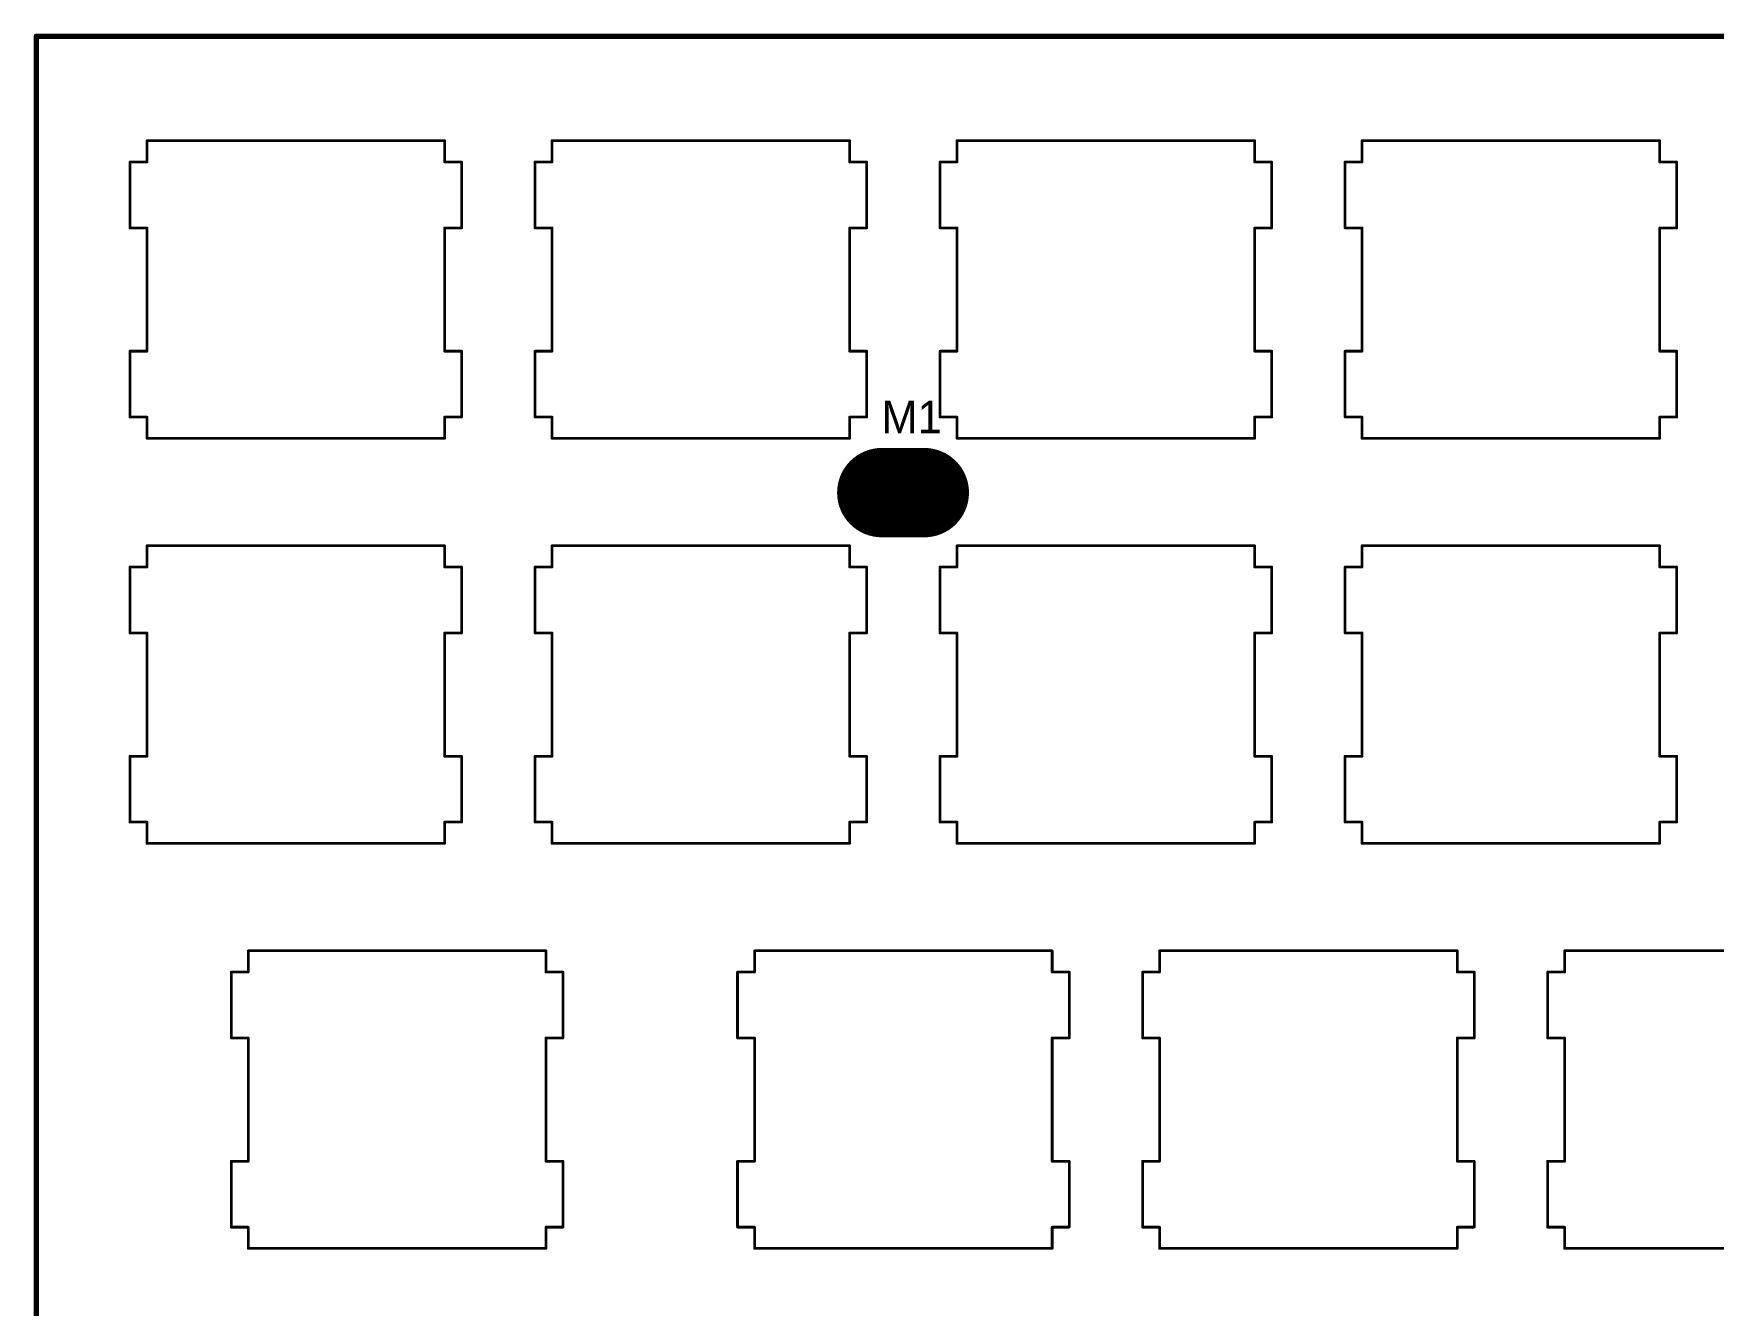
# Model space of a CAD drawing. Extents: x 43 to 335, y 43 to 163.
# Drawn here: x 43.4 to 122.4, y 103 to 162.8 of the extents above; entities that cross this region are included whole.
import ezdxf

# ---------------------------------------------------------------- set-up
doc = ezdxf.new("R2010")
doc.units = 0
doc.layers.get('0').update_dxf_attribs({"linetype": 'CONTINUOUS'})
for name, color, linetype in [('BOTTOMLAYER', 5, 'CONTINUOUS'), ('BOTTOMSOLDER', 6, 'CONTINUOUS'), ('MECHANICAL2', 216, 'CONTINUOUS'), ('MULTILAYER', 9, 'CONTINUOUS'), ('PADHOLELAYER', 156, 'CONTINUOUS'), ('TOPLAYER', 1, 'CONTINUOUS'), ('TOPOVERLAY', 2, 'CONTINUOUS'), ('TOPSOLDER', 216, 'CONTINUOUS')]:
    doc.layers.add(name, color=color, linetype=linetype)

# ---------------------------------------------------------------- blocks, each defined once
blk = doc.blocks.new('M2______5')
at = {"layer": 'BOTTOMLAYER', "const_width": 4}
blk.add_lwpolyline([(1, 0), (-1, 0)], dxfattribs=at)
at = {"layer": 'BOTTOMLAYER', "const_width": 2}
for points in [[(-2, 0, 1), (0, 0, 1)], [(0, 0, 1), (2, 0, 1)]]:
    blk.add_lwpolyline(points, format="xyb", close=True, dxfattribs=at)
at = {"layer": 'BOTTOMSOLDER', "const_width": 4.203}
blk.add_lwpolyline([(1, 0), (-1, 0)], dxfattribs=at)
at = {"layer": 'BOTTOMSOLDER', "const_width": 2.102}
for points in [[(-2.051, 0, 1), (0.051, 0, 1)], [(-0.051, 0, 1), (2.051, 0, 1)]]:
    blk.add_lwpolyline(points, format="xyb", close=True, dxfattribs=at)
at = {"layer": 'MULTILAYER', "const_width": 4}
blk.add_lwpolyline([(1, 0), (-1, 0)], dxfattribs=at)
at = {"layer": 'MULTILAYER', "const_width": 2}
for points in [[(-2, 0, 1), (0, 0, 1)], [(0, 0, 1), (2, 0, 1)]]:
    blk.add_lwpolyline(points, format="xyb", close=True, dxfattribs=at)
at = {"layer": 'PADHOLELAYER', "const_width": 1}
blk.add_lwpolyline([(-0.5, 0, 1), (0.5, 0, 1)], format="xyb", close=True, dxfattribs=at)
at = {"layer": 'TOPLAYER', "const_width": 4}
blk.add_lwpolyline([(1, 0), (-1, 0)], dxfattribs=at)
at = {"layer": 'TOPLAYER', "const_width": 2}
for points in [[(-2, 0, 1), (0, 0, 1)], [(0, 0, 1), (2, 0, 1)]]:
    blk.add_lwpolyline(points, format="xyb", close=True, dxfattribs=at)
at = {"layer": 'TOPSOLDER', "const_width": 4.203}
blk.add_lwpolyline([(1, 0), (-1, 0)], dxfattribs=at)
at = {"layer": 'TOPSOLDER', "const_width": 2.102}
for points in [[(-2.051, 0, 1), (0.051, 0, 1)], [(-0.051, 0, 1), (2.051, 0, 1)]]:
    blk.add_lwpolyline(points, format="xyb", close=True, dxfattribs=at)

msp = doc.modelspace()

# ---------------------------------------------------------------- linework, layer by layer
at = {"layer": 'MECHANICAL2'}
for points, const_width in [([(43.561, 162.687), (334.391, 162.687)], 0.254), ([(43.561, 43.307), (43.561, 162.687)], 0.254), ([(48.766, 156.776), (48.766, 157.776)], 0.127), ([(48.766, 157.776), (62.767, 157.776)], 0.127), ([(62.767, 156.776), (62.767, 157.776)], 0.127), ([(67.817, 156.776), (67.817, 157.776)], 0.127), ([(67.817, 157.776), (81.817, 157.776)], 0.127), ([(81.817, 156.776), (81.817, 157.776)], 0.127), ([(86.867, 156.776), (86.867, 157.776)], 0.127), ([(86.867, 157.776), (100.867, 157.776)], 0.127), ([(100.867, 156.776), (100.867, 157.776)], 0.127), ([(105.917, 156.776), (105.917, 157.776)], 0.127), ([(105.917, 157.776), (119.917, 157.776)], 0.127), ([(119.917, 156.776), (119.917, 157.776)], 0.127), ([(47.965, 156.776), (48.766, 156.776)], 0.127), ([(47.965, 153.675), (47.965, 156.776)], 0.127), ([(62.767, 156.776), (63.567, 156.776)], 0.127), ([(63.567, 153.675), (63.567, 156.776)], 0.127), ([(67.017, 156.776), (67.817, 156.776)], 0.127), ([(67.017, 153.675), (67.017, 156.776)], 0.127), ([(81.817, 156.776), (82.617, 156.776)], 0.127), ([(82.617, 153.675), (82.617, 156.776)], 0.127), ([(86.067, 156.776), (86.867, 156.776)], 0.127), ([(86.067, 153.675), (86.067, 156.776)], 0.127), ([(100.867, 156.776), (101.667, 156.776)], 0.127), ([(101.667, 153.675), (101.667, 156.776)], 0.127), ([(105.117, 156.776), (105.917, 156.776)], 0.127), ([(105.117, 153.675), (105.117, 156.776)], 0.127), ([(119.917, 156.776), (120.717, 156.776)], 0.127), ([(120.717, 153.675), (120.717, 156.776)], 0.127), ([(47.965, 153.675), (48.766, 153.675)], 0.127), ([(48.766, 147.877), (48.766, 153.675)], 0.127), ([(62.767, 147.877), (62.767, 153.675)], 0.127), ([(62.767, 153.675), (63.567, 153.675)], 0.127), ([(67.017, 153.675), (67.817, 153.675)], 0.127), ([(67.817, 147.877), (67.817, 153.675)], 0.127), ([(81.817, 147.877), (81.817, 153.675)], 0.127), ([(81.817, 153.675), (82.617, 153.675)], 0.127), ([(86.067, 153.675), (86.867, 153.675)], 0.127), ([(86.867, 147.877), (86.867, 153.675)], 0.127), ([(100.867, 147.877), (100.867, 153.675)], 0.127), ([(100.867, 153.675), (101.667, 153.675)], 0.127), ([(105.117, 153.675), (105.917, 153.675)], 0.127), ([(105.917, 147.877), (105.917, 153.675)], 0.127), ([(119.917, 147.877), (119.917, 153.675)], 0.127), ([(119.917, 153.675), (120.717, 153.675)], 0.127), ([(47.965, 147.877), (48.766, 147.877)], 0.127), ([(47.965, 144.776), (47.965, 147.877)], 0.127), ([(62.767, 147.877), (63.567, 147.877)], 0.127), ([(63.567, 144.776), (63.567, 147.877)], 0.127), ([(67.017, 147.877), (67.817, 147.877)], 0.127), ([(67.017, 144.776), (67.017, 147.877)], 0.127), ([(81.817, 147.877), (82.617, 147.877)], 0.127), ([(82.617, 144.776), (82.617, 147.877)], 0.127), ([(86.067, 147.877), (86.867, 147.877)], 0.127), ([(86.067, 144.776), (86.067, 147.877)], 0.127), ([(100.867, 147.877), (101.667, 147.877)], 0.127), ([(101.667, 144.776), (101.667, 147.877)], 0.127), ([(105.117, 147.877), (105.917, 147.877)], 0.127), ([(105.117, 144.776), (105.117, 147.877)], 0.127), ([(119.917, 147.877), (120.717, 147.877)], 0.127), ([(120.717, 144.776), (120.717, 147.877)], 0.127), ([(47.965, 144.776), (48.766, 144.776)], 0.127), ([(48.766, 143.776), (48.766, 144.776)], 0.127), ([(62.767, 143.776), (62.767, 144.776)], 0.127), ([(62.767, 144.776), (63.567, 144.776)], 0.127), ([(67.017, 144.776), (67.817, 144.776)], 0.127), ([(67.817, 143.776), (67.817, 144.776)], 0.127), ([(81.817, 143.776), (81.817, 144.776)], 0.127), ([(81.817, 144.776), (82.617, 144.776)], 0.127), ([(86.067, 144.776), (86.867, 144.776)], 0.127), ([(86.867, 143.776), (86.867, 144.776)], 0.127), ([(100.867, 143.776), (100.867, 144.776)], 0.127), ([(100.867, 144.776), (101.667, 144.776)], 0.127), ([(105.117, 144.776), (105.917, 144.776)], 0.127), ([(105.917, 143.776), (105.917, 144.776)], 0.127), ([(119.917, 143.776), (119.917, 144.776)], 0.127), ([(119.917, 144.776), (120.717, 144.776)], 0.127), ([(48.766, 143.776), (62.767, 143.776)], 0.127), ([(67.817, 143.776), (81.817, 143.776)], 0.127), ([(86.867, 143.776), (100.867, 143.776)], 0.127), ([(105.917, 143.776), (119.917, 143.776)], 0.127), ([(48.766, 137.726), (48.766, 138.725)], 0.127), ([(48.766, 138.725), (62.767, 138.725)], 0.127), ([(62.767, 137.726), (62.767, 138.725)], 0.127), ([(67.817, 137.726), (67.817, 138.725)], 0.127), ([(67.817, 138.725), (81.817, 138.725)], 0.127), ([(81.817, 137.726), (81.817, 138.725)], 0.127), ([(86.867, 137.726), (86.867, 138.725)], 0.127), ([(86.867, 138.725), (100.867, 138.725)], 0.127), ([(100.867, 137.726), (100.867, 138.725)], 0.127), ([(105.917, 137.726), (105.917, 138.725)], 0.127), ([(105.917, 138.725), (119.917, 138.725)], 0.127), ([(119.917, 137.726), (119.917, 138.725)], 0.127), ([(47.965, 137.726), (48.766, 137.726)], 0.127), ([(47.965, 134.625), (47.965, 137.726)], 0.127), ([(62.767, 137.726), (63.567, 137.726)], 0.127), ([(63.567, 134.625), (63.567, 137.726)], 0.127), ([(67.017, 137.726), (67.817, 137.726)], 0.127), ([(67.017, 134.625), (67.017, 137.726)], 0.127), ([(81.817, 137.726), (82.617, 137.726)], 0.127), ([(82.617, 134.625), (82.617, 137.726)], 0.127), ([(86.067, 137.726), (86.867, 137.726)], 0.127), ([(86.067, 134.625), (86.067, 137.726)], 0.127), ([(100.867, 137.726), (101.667, 137.726)], 0.127), ([(101.667, 134.625), (101.667, 137.726)], 0.127), ([(105.117, 137.726), (105.917, 137.726)], 0.127), ([(105.117, 134.625), (105.117, 137.726)], 0.127), ([(119.917, 137.726), (120.717, 137.726)], 0.127), ([(120.717, 134.625), (120.717, 137.726)], 0.127), ([(47.965, 134.625), (48.766, 134.625)], 0.127), ([(48.766, 128.825), (48.766, 134.625)], 0.127), ([(62.767, 128.825), (62.767, 134.625)], 0.127), ([(62.767, 134.625), (63.567, 134.625)], 0.127), ([(67.017, 134.625), (67.817, 134.625)], 0.127), ([(67.817, 128.825), (67.817, 134.625)], 0.127), ([(81.817, 128.825), (81.817, 134.625)], 0.127), ([(81.817, 134.625), (82.617, 134.625)], 0.127), ([(86.067, 134.625), (86.867, 134.625)], 0.127), ([(86.867, 128.825), (86.867, 134.625)], 0.127), ([(100.867, 128.825), (100.867, 134.625)], 0.127), ([(100.867, 134.625), (101.667, 134.625)], 0.127), ([(105.117, 134.625), (105.917, 134.625)], 0.127), ([(105.917, 128.825), (105.917, 134.625)], 0.127), ([(119.917, 128.825), (119.917, 134.625)], 0.127), ([(119.917, 134.625), (120.717, 134.625)], 0.127), ([(47.965, 128.825), (48.766, 128.825)], 0.127), ([(47.965, 125.726), (47.965, 128.825)], 0.127), ([(62.767, 128.825), (63.567, 128.825)], 0.127), ([(63.567, 125.726), (63.567, 128.825)], 0.127), ([(67.017, 128.825), (67.817, 128.825)], 0.127), ([(67.017, 125.726), (67.017, 128.825)], 0.127), ([(81.817, 128.825), (82.617, 128.825)], 0.127), ([(82.617, 125.726), (82.617, 128.825)], 0.127), ([(86.067, 128.825), (86.867, 128.825)], 0.127), ([(86.067, 125.726), (86.067, 128.825)], 0.127), ([(100.867, 128.825), (101.667, 128.825)], 0.127), ([(101.667, 125.726), (101.667, 128.825)], 0.127), ([(105.117, 128.825), (105.917, 128.825)], 0.127), ([(105.117, 125.726), (105.117, 128.825)], 0.127), ([(119.917, 128.825), (120.717, 128.825)], 0.127), ([(120.717, 125.726), (120.717, 128.825)], 0.127), ([(47.965, 125.726), (48.766, 125.726)], 0.127), ([(48.766, 124.726), (48.766, 125.726)], 0.127), ([(62.767, 124.726), (62.767, 125.726)], 0.127), ([(62.767, 125.726), (63.567, 125.726)], 0.127), ([(67.017, 125.726), (67.817, 125.726)], 0.127), ([(67.817, 124.726), (67.817, 125.726)], 0.127), ([(81.817, 124.726), (81.817, 125.726)], 0.127), ([(81.817, 125.726), (82.617, 125.726)], 0.127), ([(86.067, 125.726), (86.867, 125.726)], 0.127), ([(86.867, 124.726), (86.867, 125.726)], 0.127), ([(100.867, 124.726), (100.867, 125.726)], 0.127), ([(100.867, 125.726), (101.667, 125.726)], 0.127), ([(105.117, 125.726), (105.917, 125.726)], 0.127), ([(105.917, 124.726), (105.917, 125.726)], 0.127), ([(119.917, 124.726), (119.917, 125.726)], 0.127), ([(119.917, 125.726), (120.717, 125.726)], 0.127), ([(48.766, 124.726), (62.767, 124.726)], 0.127), ([(67.817, 124.726), (81.817, 124.726)], 0.127), ([(86.867, 124.726), (100.867, 124.726)], 0.127), ([(105.917, 124.726), (119.917, 124.726)], 0.127), ([(53.528, 118.676), (53.528, 119.675)], 0.127), ([(53.528, 119.675), (67.529, 119.675)], 0.127), ([(67.529, 118.676), (67.529, 119.675)], 0.127), ([(77.342, 118.676), (77.342, 119.675)], 0.127), ([(77.342, 119.675), (91.342, 119.675)], 0.127), ([(91.342, 118.676), (91.342, 119.675)], 0.127), ([(96.392, 118.676), (96.392, 119.675)], 0.127), ([(96.392, 119.675), (110.392, 119.675)], 0.127), ([(110.392, 118.676), (110.392, 119.675)], 0.127), ([(115.442, 118.676), (115.442, 119.675)], 0.127), ([(115.442, 119.675), (129.442, 119.675)], 0.127), ([(52.729, 118.676), (53.528, 118.676)], 0.127), ([(52.729, 115.575), (52.729, 118.676)], 0.127), ([(67.529, 118.676), (68.328, 118.676)], 0.127), ([(68.328, 115.575), (68.328, 118.676)], 0.127), ([(76.542, 118.676), (77.342, 118.676)], 0.127), ([(76.542, 115.575), (76.542, 118.676)], 0.127), ([(91.342, 118.676), (92.142, 118.676)], 0.127), ([(92.142, 115.575), (92.142, 118.676)], 0.127), ([(95.592, 118.676), (96.392, 118.676)], 0.127), ([(95.592, 115.575), (95.592, 118.676)], 0.127), ([(110.392, 118.676), (111.192, 118.676)], 0.127), ([(111.192, 115.575), (111.192, 118.676)], 0.127), ([(114.642, 118.676), (115.442, 118.676)], 0.127), ([(114.642, 115.575), (114.642, 118.676)], 0.127), ([(52.729, 115.575), (53.528, 115.575)], 0.127), ([(53.528, 109.775), (53.528, 115.575)], 0.127), ([(67.529, 109.775), (67.529, 115.575)], 0.127), ([(67.529, 115.575), (68.328, 115.575)], 0.127), ([(76.542, 115.575), (77.342, 115.575)], 0.127), ([(77.342, 109.775), (77.342, 115.575)], 0.127), ([(91.342, 109.775), (91.342, 115.575)], 0.127), ([(91.342, 115.575), (92.142, 115.575)], 0.127), ([(95.592, 115.575), (96.392, 115.575)], 0.127), ([(96.392, 109.775), (96.392, 115.575)], 0.127), ([(110.392, 109.775), (110.392, 115.575)], 0.127), ([(110.392, 115.575), (111.192, 115.575)], 0.127), ([(114.642, 115.575), (115.442, 115.575)], 0.127), ([(115.442, 109.775), (115.442, 115.575)], 0.127), ([(52.729, 109.775), (53.528, 109.775)], 0.127), ([(52.729, 106.676), (52.729, 109.775)], 0.127), ([(67.529, 109.775), (68.328, 109.775)], 0.127), ([(68.328, 106.676), (68.328, 109.775)], 0.127), ([(76.542, 109.775), (77.342, 109.775)], 0.127), ([(76.542, 106.676), (76.542, 109.775)], 0.127), ([(91.342, 109.775), (92.142, 109.775)], 0.127), ([(92.142, 106.676), (92.142, 109.775)], 0.127), ([(95.592, 109.775), (96.392, 109.775)], 0.127), ([(95.592, 106.676), (95.592, 109.775)], 0.127), ([(110.392, 109.775), (111.192, 109.775)], 0.127), ([(111.192, 106.676), (111.192, 109.775)], 0.127), ([(114.642, 109.775), (115.442, 109.775)], 0.127), ([(114.642, 106.676), (114.642, 109.775)], 0.127), ([(52.729, 106.676), (53.528, 106.676)], 0.127), ([(53.528, 105.676), (53.528, 106.676)], 0.127), ([(67.529, 105.676), (67.529, 106.676)], 0.127), ([(67.529, 106.676), (68.328, 106.676)], 0.127), ([(76.542, 106.676), (77.342, 106.676)], 0.127), ([(77.342, 105.676), (77.342, 106.676)], 0.127), ([(91.342, 105.676), (91.342, 106.676)], 0.127), ([(91.342, 106.676), (92.142, 106.676)], 0.127), ([(95.592, 106.676), (96.392, 106.676)], 0.127), ([(96.392, 105.676), (96.392, 106.676)], 0.127), ([(110.392, 105.676), (110.392, 106.676)], 0.127), ([(110.392, 106.676), (111.192, 106.676)], 0.127), ([(114.642, 106.676), (115.442, 106.676)], 0.127), ([(115.442, 105.676), (115.442, 106.676)], 0.127), ([(53.528, 105.676), (67.529, 105.676)], 0.127), ([(77.342, 105.676), (91.342, 105.676)], 0.127), ([(96.392, 105.676), (110.392, 105.676)], 0.127), ([(115.442, 105.676), (129.442, 105.676)], 0.127)]:
    msp.add_lwpolyline(points, dxfattribs=dict(at, const_width=const_width))
for points, const_width in [([(43.498, 162.687, 1), (43.624, 162.687, 1)], 0.127), ([(43.498, 162.687, 1), (43.624, 162.687, 1)], 0.127), ([(48.734, 157.776, 1), (48.798, 157.776, 1)], 0.0635), ([(48.734, 157.776, 1), (48.798, 157.776, 1)], 0.0635), ([(62.735, 157.776, 1), (62.798, 157.776, 1)], 0.0635), ([(62.735, 157.776, 1), (62.798, 157.776, 1)], 0.0635), ([(67.785, 157.776, 1), (67.849, 157.776, 1)], 0.0635), ([(67.785, 157.776, 1), (67.849, 157.776, 1)], 0.0635), ([(81.785, 157.776, 1), (81.848, 157.776, 1)], 0.0635), ([(81.785, 157.776, 1), (81.848, 157.776, 1)], 0.0635), ([(86.836, 157.776, 1), (86.899, 157.776, 1)], 0.0635), ([(86.836, 157.776, 1), (86.899, 157.776, 1)], 0.0635), ([(100.835, 157.776, 1), (100.898, 157.776, 1)], 0.0635), ([(100.835, 157.776, 1), (100.898, 157.776, 1)], 0.0635), ([(105.886, 157.776, 1), (105.949, 157.776, 1)], 0.0635), ([(105.886, 157.776, 1), (105.949, 157.776, 1)], 0.0635), ([(119.885, 157.776, 1), (119.948, 157.776, 1)], 0.0635), ([(119.885, 157.776, 1), (119.948, 157.776, 1)], 0.0635), ([(47.933, 156.776, 1), (47.997, 156.776, 1)], 0.0635), ([(47.933, 156.776, 1), (47.997, 156.776, 1)], 0.0635), ([(48.734, 156.776, 1), (48.798, 156.776, 1)], 0.0635), ([(48.734, 156.776, 1), (48.798, 156.776, 1)], 0.0635), ([(62.735, 156.776, 1), (62.798, 156.776, 1)], 0.0635), ([(62.735, 156.776, 1), (62.798, 156.776, 1)], 0.0635), ([(63.536, 156.776, 1), (63.599, 156.776, 1)], 0.0635), ([(63.536, 156.776, 1), (63.599, 156.776, 1)], 0.0635), ([(66.985, 156.776, 1), (67.048, 156.776, 1)], 0.0635), ([(66.985, 156.776, 1), (67.048, 156.776, 1)], 0.0635), ([(67.785, 156.776, 1), (67.849, 156.776, 1)], 0.0635), ([(67.785, 156.776, 1), (67.849, 156.776, 1)], 0.0635), ([(81.785, 156.776, 1), (81.848, 156.776, 1)], 0.0635), ([(81.785, 156.776, 1), (81.848, 156.776, 1)], 0.0635), ([(82.586, 156.776, 1), (82.649, 156.776, 1)], 0.0635), ([(82.586, 156.776, 1), (82.649, 156.776, 1)], 0.0635), ([(86.035, 156.776, 1), (86.098, 156.776, 1)], 0.0635), ([(86.035, 156.776, 1), (86.098, 156.776, 1)], 0.0635), ([(86.836, 156.776, 1), (86.899, 156.776, 1)], 0.0635), ([(86.836, 156.776, 1), (86.899, 156.776, 1)], 0.0635), ([(100.835, 156.776, 1), (100.898, 156.776, 1)], 0.0635), ([(100.835, 156.776, 1), (100.898, 156.776, 1)], 0.0635), ([(101.636, 156.776, 1), (101.699, 156.776, 1)], 0.0635), ([(101.636, 156.776, 1), (101.699, 156.776, 1)], 0.0635), ([(105.085, 156.776, 1), (105.148, 156.776, 1)], 0.0635), ([(105.085, 156.776, 1), (105.148, 156.776, 1)], 0.0635), ([(105.886, 156.776, 1), (105.949, 156.776, 1)], 0.0635), ([(105.886, 156.776, 1), (105.949, 156.776, 1)], 0.0635), ([(119.885, 156.776, 1), (119.948, 156.776, 1)], 0.0635), ([(119.885, 156.776, 1), (119.948, 156.776, 1)], 0.0635), ([(120.686, 156.776, 1), (120.749, 156.776, 1)], 0.0635), ([(120.686, 156.776, 1), (120.749, 156.776, 1)], 0.0635), ([(47.933, 153.675, 1), (47.997, 153.675, 1)], 0.0635), ([(47.933, 153.675, 1), (47.997, 153.675, 1)], 0.0635), ([(48.734, 153.675, 1), (48.798, 153.675, 1)], 0.0635), ([(48.734, 153.675, 1), (48.798, 153.675, 1)], 0.0635), ([(62.735, 153.675, 1), (62.798, 153.675, 1)], 0.0635), ([(62.735, 153.675, 1), (62.798, 153.675, 1)], 0.0635), ([(63.536, 153.675, 1), (63.599, 153.675, 1)], 0.0635), ([(63.536, 153.675, 1), (63.599, 153.675, 1)], 0.0635), ([(66.985, 153.675, 1), (67.048, 153.675, 1)], 0.0635), ([(66.985, 153.675, 1), (67.048, 153.675, 1)], 0.0635), ([(67.785, 153.675, 1), (67.849, 153.675, 1)], 0.0635), ([(67.785, 153.675, 1), (67.849, 153.675, 1)], 0.0635), ([(81.785, 153.675, 1), (81.848, 153.675, 1)], 0.0635), ([(81.785, 153.675, 1), (81.848, 153.675, 1)], 0.0635), ([(82.586, 153.675, 1), (82.649, 153.675, 1)], 0.0635), ([(82.586, 153.675, 1), (82.649, 153.675, 1)], 0.0635), ([(86.035, 153.675, 1), (86.098, 153.675, 1)], 0.0635), ([(86.035, 153.675, 1), (86.098, 153.675, 1)], 0.0635), ([(86.836, 153.675, 1), (86.899, 153.675, 1)], 0.0635), ([(86.836, 153.675, 1), (86.899, 153.675, 1)], 0.0635), ([(100.835, 153.675, 1), (100.898, 153.675, 1)], 0.0635), ([(100.835, 153.675, 1), (100.898, 153.675, 1)], 0.0635), ([(101.636, 153.675, 1), (101.699, 153.675, 1)], 0.0635), ([(101.636, 153.675, 1), (101.699, 153.675, 1)], 0.0635), ([(105.085, 153.675, 1), (105.148, 153.675, 1)], 0.0635), ([(105.085, 153.675, 1), (105.148, 153.675, 1)], 0.0635), ([(105.886, 153.675, 1), (105.949, 153.675, 1)], 0.0635), ([(105.886, 153.675, 1), (105.949, 153.675, 1)], 0.0635), ([(119.885, 153.675, 1), (119.948, 153.675, 1)], 0.0635), ([(119.885, 153.675, 1), (119.948, 153.675, 1)], 0.0635), ([(120.686, 153.675, 1), (120.749, 153.675, 1)], 0.0635), ([(120.686, 153.675, 1), (120.749, 153.675, 1)], 0.0635), ([(47.933, 147.877, 1), (47.997, 147.877, 1)], 0.0635), ([(47.933, 147.877, 1), (47.997, 147.877, 1)], 0.0635), ([(48.734, 147.877, 1), (48.798, 147.877, 1)], 0.0635), ([(48.734, 147.877, 1), (48.798, 147.877, 1)], 0.0635), ([(62.735, 147.877, 1), (62.798, 147.877, 1)], 0.0635), ([(62.735, 147.877, 1), (62.798, 147.877, 1)], 0.0635), ([(63.536, 147.877, 1), (63.599, 147.877, 1)], 0.0635), ([(63.536, 147.877, 1), (63.599, 147.877, 1)], 0.0635), ([(66.985, 147.877, 1), (67.048, 147.877, 1)], 0.0635), ([(66.985, 147.877, 1), (67.048, 147.877, 1)], 0.0635), ([(67.785, 147.877, 1), (67.849, 147.877, 1)], 0.0635), ([(67.785, 147.877, 1), (67.849, 147.877, 1)], 0.0635), ([(81.785, 147.877, 1), (81.848, 147.877, 1)], 0.0635), ([(81.785, 147.877, 1), (81.848, 147.877, 1)], 0.0635), ([(82.586, 147.877, 1), (82.649, 147.877, 1)], 0.0635), ([(82.586, 147.877, 1), (82.649, 147.877, 1)], 0.0635), ([(86.035, 147.877, 1), (86.098, 147.877, 1)], 0.0635), ([(86.035, 147.877, 1), (86.098, 147.877, 1)], 0.0635), ([(86.836, 147.877, 1), (86.899, 147.877, 1)], 0.0635), ([(86.836, 147.877, 1), (86.899, 147.877, 1)], 0.0635), ([(100.835, 147.877, 1), (100.898, 147.877, 1)], 0.0635), ([(100.835, 147.877, 1), (100.898, 147.877, 1)], 0.0635), ([(101.636, 147.877, 1), (101.699, 147.877, 1)], 0.0635), ([(101.636, 147.877, 1), (101.699, 147.877, 1)], 0.0635), ([(105.085, 147.877, 1), (105.148, 147.877, 1)], 0.0635), ([(105.085, 147.877, 1), (105.148, 147.877, 1)], 0.0635), ([(105.886, 147.877, 1), (105.949, 147.877, 1)], 0.0635), ([(105.886, 147.877, 1), (105.949, 147.877, 1)], 0.0635), ([(119.885, 147.877, 1), (119.948, 147.877, 1)], 0.0635), ([(119.885, 147.877, 1), (119.948, 147.877, 1)], 0.0635), ([(120.686, 147.877, 1), (120.749, 147.877, 1)], 0.0635), ([(120.686, 147.877, 1), (120.749, 147.877, 1)], 0.0635), ([(47.933, 144.776, 1), (47.997, 144.776, 1)], 0.0635), ([(47.933, 144.776, 1), (47.997, 144.776, 1)], 0.0635), ([(48.734, 144.776, 1), (48.798, 144.776, 1)], 0.0635), ([(48.734, 144.776, 1), (48.798, 144.776, 1)], 0.0635), ([(62.735, 144.776, 1), (62.798, 144.776, 1)], 0.0635), ([(62.735, 144.776, 1), (62.798, 144.776, 1)], 0.0635), ([(63.536, 144.776, 1), (63.599, 144.776, 1)], 0.0635), ([(63.536, 144.776, 1), (63.599, 144.776, 1)], 0.0635), ([(66.985, 144.776, 1), (67.048, 144.776, 1)], 0.0635), ([(66.985, 144.776, 1), (67.048, 144.776, 1)], 0.0635), ([(67.785, 144.776, 1), (67.849, 144.776, 1)], 0.0635), ([(67.785, 144.776, 1), (67.849, 144.776, 1)], 0.0635), ([(81.785, 144.776, 1), (81.848, 144.776, 1)], 0.0635), ([(81.785, 144.776, 1), (81.848, 144.776, 1)], 0.0635), ([(82.586, 144.776, 1), (82.649, 144.776, 1)], 0.0635), ([(82.586, 144.776, 1), (82.649, 144.776, 1)], 0.0635), ([(86.035, 144.776, 1), (86.098, 144.776, 1)], 0.0635), ([(86.035, 144.776, 1), (86.098, 144.776, 1)], 0.0635), ([(86.836, 144.776, 1), (86.899, 144.776, 1)], 0.0635), ([(86.836, 144.776, 1), (86.899, 144.776, 1)], 0.0635), ([(100.835, 144.776, 1), (100.898, 144.776, 1)], 0.0635), ([(100.835, 144.776, 1), (100.898, 144.776, 1)], 0.0635), ([(101.636, 144.776, 1), (101.699, 144.776, 1)], 0.0635), ([(101.636, 144.776, 1), (101.699, 144.776, 1)], 0.0635), ([(105.085, 144.776, 1), (105.148, 144.776, 1)], 0.0635), ([(105.085, 144.776, 1), (105.148, 144.776, 1)], 0.0635), ([(105.886, 144.776, 1), (105.949, 144.776, 1)], 0.0635), ([(105.886, 144.776, 1), (105.949, 144.776, 1)], 0.0635), ([(119.885, 144.776, 1), (119.948, 144.776, 1)], 0.0635), ([(119.885, 144.776, 1), (119.948, 144.776, 1)], 0.0635), ([(120.686, 144.776, 1), (120.749, 144.776, 1)], 0.0635), ([(120.686, 144.776, 1), (120.749, 144.776, 1)], 0.0635), ([(48.734, 143.776, 1), (48.798, 143.776, 1)], 0.0635), ([(48.734, 143.776, 1), (48.798, 143.776, 1)], 0.0635), ([(62.735, 143.776, 1), (62.798, 143.776, 1)], 0.0635), ([(62.735, 143.776, 1), (62.798, 143.776, 1)], 0.0635), ([(67.785, 143.776, 1), (67.849, 143.776, 1)], 0.0635), ([(67.785, 143.776, 1), (67.849, 143.776, 1)], 0.0635), ([(81.785, 143.776, 1), (81.848, 143.776, 1)], 0.0635), ([(81.785, 143.776, 1), (81.848, 143.776, 1)], 0.0635), ([(86.836, 143.776, 1), (86.899, 143.776, 1)], 0.0635), ([(86.836, 143.776, 1), (86.899, 143.776, 1)], 0.0635), ([(100.835, 143.776, 1), (100.898, 143.776, 1)], 0.0635), ([(100.835, 143.776, 1), (100.898, 143.776, 1)], 0.0635), ([(105.886, 143.776, 1), (105.949, 143.776, 1)], 0.0635), ([(105.886, 143.776, 1), (105.949, 143.776, 1)], 0.0635), ([(119.885, 143.776, 1), (119.948, 143.776, 1)], 0.0635), ([(119.885, 143.776, 1), (119.948, 143.776, 1)], 0.0635), ([(48.734, 138.725, 1), (48.798, 138.725, 1)], 0.0635), ([(48.734, 138.725, 1), (48.798, 138.725, 1)], 0.0635), ([(62.735, 138.725, 1), (62.798, 138.725, 1)], 0.0635), ([(62.735, 138.725, 1), (62.798, 138.725, 1)], 0.0635), ([(67.785, 138.725, 1), (67.849, 138.725, 1)], 0.0635), ([(67.785, 138.725, 1), (67.849, 138.725, 1)], 0.0635), ([(81.785, 138.725, 1), (81.848, 138.725, 1)], 0.0635), ([(81.785, 138.725, 1), (81.848, 138.725, 1)], 0.0635), ([(86.836, 138.725, 1), (86.899, 138.725, 1)], 0.0635), ([(86.836, 138.725, 1), (86.899, 138.725, 1)], 0.0635), ([(100.835, 138.725, 1), (100.898, 138.725, 1)], 0.0635), ([(100.835, 138.725, 1), (100.898, 138.725, 1)], 0.0635), ([(105.886, 138.725, 1), (105.949, 138.725, 1)], 0.0635), ([(105.886, 138.725, 1), (105.949, 138.725, 1)], 0.0635), ([(119.885, 138.725, 1), (119.948, 138.725, 1)], 0.0635), ([(119.885, 138.725, 1), (119.948, 138.725, 1)], 0.0635), ([(47.933, 137.726, 1), (47.997, 137.726, 1)], 0.0635), ([(47.933, 137.726, 1), (47.997, 137.726, 1)], 0.0635), ([(48.734, 137.726, 1), (48.798, 137.726, 1)], 0.0635), ([(48.734, 137.726, 1), (48.798, 137.726, 1)], 0.0635), ([(62.735, 137.726, 1), (62.798, 137.726, 1)], 0.0635), ([(62.735, 137.726, 1), (62.798, 137.726, 1)], 0.0635), ([(63.536, 137.726, 1), (63.599, 137.726, 1)], 0.0635), ([(63.536, 137.726, 1), (63.599, 137.726, 1)], 0.0635), ([(66.985, 137.726, 1), (67.048, 137.726, 1)], 0.0635), ([(66.985, 137.726, 1), (67.048, 137.726, 1)], 0.0635), ([(67.785, 137.726, 1), (67.849, 137.726, 1)], 0.0635), ([(67.785, 137.726, 1), (67.849, 137.726, 1)], 0.0635), ([(81.785, 137.726, 1), (81.848, 137.726, 1)], 0.0635), ([(81.785, 137.726, 1), (81.848, 137.726, 1)], 0.0635), ([(82.586, 137.726, 1), (82.649, 137.726, 1)], 0.0635), ([(82.586, 137.726, 1), (82.649, 137.726, 1)], 0.0635), ([(86.035, 137.726, 1), (86.098, 137.726, 1)], 0.0635), ([(86.035, 137.726, 1), (86.098, 137.726, 1)], 0.0635), ([(86.836, 137.726, 1), (86.899, 137.726, 1)], 0.0635), ([(86.836, 137.726, 1), (86.899, 137.726, 1)], 0.0635), ([(100.835, 137.726, 1), (100.898, 137.726, 1)], 0.0635), ([(100.835, 137.726, 1), (100.898, 137.726, 1)], 0.0635), ([(101.636, 137.726, 1), (101.699, 137.726, 1)], 0.0635), ([(101.636, 137.726, 1), (101.699, 137.726, 1)], 0.0635), ([(105.085, 137.726, 1), (105.148, 137.726, 1)], 0.0635), ([(105.085, 137.726, 1), (105.148, 137.726, 1)], 0.0635), ([(105.886, 137.726, 1), (105.949, 137.726, 1)], 0.0635), ([(105.886, 137.726, 1), (105.949, 137.726, 1)], 0.0635), ([(119.885, 137.726, 1), (119.948, 137.726, 1)], 0.0635), ([(119.885, 137.726, 1), (119.948, 137.726, 1)], 0.0635), ([(120.686, 137.726, 1), (120.749, 137.726, 1)], 0.0635), ([(120.686, 137.726, 1), (120.749, 137.726, 1)], 0.0635), ([(47.933, 134.625, 1), (47.997, 134.625, 1)], 0.0635), ([(47.933, 134.625, 1), (47.997, 134.625, 1)], 0.0635), ([(48.734, 134.625, 1), (48.798, 134.625, 1)], 0.0635), ([(48.734, 134.625, 1), (48.798, 134.625, 1)], 0.0635), ([(62.735, 134.625, 1), (62.798, 134.625, 1)], 0.0635), ([(62.735, 134.625, 1), (62.798, 134.625, 1)], 0.0635), ([(63.536, 134.625, 1), (63.599, 134.625, 1)], 0.0635), ([(63.536, 134.625, 1), (63.599, 134.625, 1)], 0.0635), ([(66.985, 134.625, 1), (67.048, 134.625, 1)], 0.0635), ([(66.985, 134.625, 1), (67.048, 134.625, 1)], 0.0635), ([(67.785, 134.625, 1), (67.849, 134.625, 1)], 0.0635), ([(67.785, 134.625, 1), (67.849, 134.625, 1)], 0.0635), ([(81.785, 134.625, 1), (81.848, 134.625, 1)], 0.0635), ([(81.785, 134.625, 1), (81.848, 134.625, 1)], 0.0635), ([(82.586, 134.625, 1), (82.649, 134.625, 1)], 0.0635), ([(82.586, 134.625, 1), (82.649, 134.625, 1)], 0.0635), ([(86.035, 134.625, 1), (86.098, 134.625, 1)], 0.0635), ([(86.035, 134.625, 1), (86.098, 134.625, 1)], 0.0635), ([(86.836, 134.625, 1), (86.899, 134.625, 1)], 0.0635), ([(86.836, 134.625, 1), (86.899, 134.625, 1)], 0.0635), ([(100.835, 134.625, 1), (100.898, 134.625, 1)], 0.0635), ([(100.835, 134.625, 1), (100.898, 134.625, 1)], 0.0635), ([(101.636, 134.625, 1), (101.699, 134.625, 1)], 0.0635), ([(101.636, 134.625, 1), (101.699, 134.625, 1)], 0.0635), ([(105.085, 134.625, 1), (105.148, 134.625, 1)], 0.0635), ([(105.085, 134.625, 1), (105.148, 134.625, 1)], 0.0635), ([(105.886, 134.625, 1), (105.949, 134.625, 1)], 0.0635), ([(105.886, 134.625, 1), (105.949, 134.625, 1)], 0.0635), ([(119.885, 134.625, 1), (119.948, 134.625, 1)], 0.0635), ([(119.885, 134.625, 1), (119.948, 134.625, 1)], 0.0635), ([(120.686, 134.625, 1), (120.749, 134.625, 1)], 0.0635), ([(120.686, 134.625, 1), (120.749, 134.625, 1)], 0.0635), ([(47.933, 128.825, 1), (47.997, 128.825, 1)], 0.0635), ([(47.933, 128.825, 1), (47.997, 128.825, 1)], 0.0635), ([(48.734, 128.825, 1), (48.798, 128.825, 1)], 0.0635), ([(48.734, 128.825, 1), (48.798, 128.825, 1)], 0.0635), ([(62.735, 128.825, 1), (62.798, 128.825, 1)], 0.0635), ([(62.735, 128.825, 1), (62.798, 128.825, 1)], 0.0635), ([(63.536, 128.825, 1), (63.599, 128.825, 1)], 0.0635), ([(63.536, 128.825, 1), (63.599, 128.825, 1)], 0.0635), ([(66.985, 128.825, 1), (67.048, 128.825, 1)], 0.0635), ([(66.985, 128.825, 1), (67.048, 128.825, 1)], 0.0635), ([(67.785, 128.825, 1), (67.849, 128.825, 1)], 0.0635), ([(67.785, 128.825, 1), (67.849, 128.825, 1)], 0.0635), ([(81.785, 128.825, 1), (81.848, 128.825, 1)], 0.0635), ([(81.785, 128.825, 1), (81.848, 128.825, 1)], 0.0635), ([(82.586, 128.825, 1), (82.649, 128.825, 1)], 0.0635), ([(82.586, 128.825, 1), (82.649, 128.825, 1)], 0.0635), ([(86.035, 128.825, 1), (86.098, 128.825, 1)], 0.0635), ([(86.035, 128.825, 1), (86.098, 128.825, 1)], 0.0635), ([(86.836, 128.825, 1), (86.899, 128.825, 1)], 0.0635), ([(86.836, 128.825, 1), (86.899, 128.825, 1)], 0.0635), ([(100.835, 128.825, 1), (100.898, 128.825, 1)], 0.0635), ([(100.835, 128.825, 1), (100.898, 128.825, 1)], 0.0635), ([(101.636, 128.825, 1), (101.699, 128.825, 1)], 0.0635), ([(101.636, 128.825, 1), (101.699, 128.825, 1)], 0.0635), ([(105.085, 128.825, 1), (105.148, 128.825, 1)], 0.0635), ([(105.085, 128.825, 1), (105.148, 128.825, 1)], 0.0635), ([(105.886, 128.825, 1), (105.949, 128.825, 1)], 0.0635), ([(105.886, 128.825, 1), (105.949, 128.825, 1)], 0.0635), ([(119.885, 128.825, 1), (119.948, 128.825, 1)], 0.0635), ([(119.885, 128.825, 1), (119.948, 128.825, 1)], 0.0635), ([(120.686, 128.825, 1), (120.749, 128.825, 1)], 0.0635), ([(120.686, 128.825, 1), (120.749, 128.825, 1)], 0.0635), ([(47.933, 125.726, 1), (47.997, 125.726, 1)], 0.0635), ([(47.933, 125.726, 1), (47.997, 125.726, 1)], 0.0635), ([(48.734, 125.726, 1), (48.798, 125.726, 1)], 0.0635), ([(48.734, 125.726, 1), (48.798, 125.726, 1)], 0.0635), ([(62.735, 125.726, 1), (62.798, 125.726, 1)], 0.0635), ([(62.735, 125.726, 1), (62.798, 125.726, 1)], 0.0635), ([(63.536, 125.726, 1), (63.599, 125.726, 1)], 0.0635), ([(63.536, 125.726, 1), (63.599, 125.726, 1)], 0.0635), ([(66.985, 125.726, 1), (67.048, 125.726, 1)], 0.0635), ([(66.985, 125.726, 1), (67.048, 125.726, 1)], 0.0635), ([(67.785, 125.726, 1), (67.849, 125.726, 1)], 0.0635), ([(67.785, 125.726, 1), (67.849, 125.726, 1)], 0.0635), ([(81.785, 125.726, 1), (81.848, 125.726, 1)], 0.0635), ([(81.785, 125.726, 1), (81.848, 125.726, 1)], 0.0635), ([(82.586, 125.726, 1), (82.649, 125.726, 1)], 0.0635), ([(82.586, 125.726, 1), (82.649, 125.726, 1)], 0.0635), ([(86.035, 125.726, 1), (86.098, 125.726, 1)], 0.0635), ([(86.035, 125.726, 1), (86.098, 125.726, 1)], 0.0635), ([(86.836, 125.726, 1), (86.899, 125.726, 1)], 0.0635), ([(86.836, 125.726, 1), (86.899, 125.726, 1)], 0.0635), ([(100.835, 125.726, 1), (100.898, 125.726, 1)], 0.0635), ([(100.835, 125.726, 1), (100.898, 125.726, 1)], 0.0635), ([(101.636, 125.726, 1), (101.699, 125.726, 1)], 0.0635), ([(101.636, 125.726, 1), (101.699, 125.726, 1)], 0.0635), ([(105.085, 125.726, 1), (105.148, 125.726, 1)], 0.0635), ([(105.085, 125.726, 1), (105.148, 125.726, 1)], 0.0635), ([(105.886, 125.726, 1), (105.949, 125.726, 1)], 0.0635), ([(105.886, 125.726, 1), (105.949, 125.726, 1)], 0.0635), ([(119.885, 125.726, 1), (119.948, 125.726, 1)], 0.0635), ([(119.885, 125.726, 1), (119.948, 125.726, 1)], 0.0635), ([(120.686, 125.726, 1), (120.749, 125.726, 1)], 0.0635), ([(120.686, 125.726, 1), (120.749, 125.726, 1)], 0.0635), ([(48.734, 124.726, 1), (48.798, 124.726, 1)], 0.0635), ([(48.734, 124.726, 1), (48.798, 124.726, 1)], 0.0635), ([(62.735, 124.726, 1), (62.798, 124.726, 1)], 0.0635), ([(62.735, 124.726, 1), (62.798, 124.726, 1)], 0.0635), ([(67.785, 124.726, 1), (67.849, 124.726, 1)], 0.0635), ([(67.785, 124.726, 1), (67.849, 124.726, 1)], 0.0635), ([(81.785, 124.726, 1), (81.848, 124.726, 1)], 0.0635), ([(81.785, 124.726, 1), (81.848, 124.726, 1)], 0.0635), ([(86.836, 124.726, 1), (86.899, 124.726, 1)], 0.0635), ([(86.836, 124.726, 1), (86.899, 124.726, 1)], 0.0635), ([(100.835, 124.726, 1), (100.898, 124.726, 1)], 0.0635), ([(100.835, 124.726, 1), (100.898, 124.726, 1)], 0.0635), ([(105.886, 124.726, 1), (105.949, 124.726, 1)], 0.0635), ([(105.886, 124.726, 1), (105.949, 124.726, 1)], 0.0635), ([(119.885, 124.726, 1), (119.948, 124.726, 1)], 0.0635), ([(119.885, 124.726, 1), (119.948, 124.726, 1)], 0.0635), ([(53.497, 119.675, 1), (53.56, 119.675, 1)], 0.0635), ([(53.497, 119.675, 1), (53.56, 119.675, 1)], 0.0635), ([(67.497, 119.675, 1), (67.561, 119.675, 1)], 0.0635), ([(67.497, 119.675, 1), (67.561, 119.675, 1)], 0.0635), ([(77.311, 119.675, 1), (77.374, 119.675, 1)], 0.0635), ([(77.311, 119.675, 1), (77.374, 119.675, 1)], 0.0635), ([(91.31, 119.675, 1), (91.373, 119.675, 1)], 0.0635), ([(91.31, 119.675, 1), (91.373, 119.675, 1)], 0.0635), ([(96.361, 119.675, 1), (96.424, 119.675, 1)], 0.0635), ([(96.361, 119.675, 1), (96.424, 119.675, 1)], 0.0635), ([(110.36, 119.675, 1), (110.423, 119.675, 1)], 0.0635), ([(110.36, 119.675, 1), (110.423, 119.675, 1)], 0.0635), ([(115.411, 119.675, 1), (115.474, 119.675, 1)], 0.0635), ([(115.411, 119.675, 1), (115.474, 119.675, 1)], 0.0635), ([(52.697, 118.676, 1), (52.761, 118.676, 1)], 0.0635), ([(52.697, 118.676, 1), (52.761, 118.676, 1)], 0.0635), ([(53.497, 118.676, 1), (53.56, 118.676, 1)], 0.0635), ([(53.497, 118.676, 1), (53.56, 118.676, 1)], 0.0635), ([(67.497, 118.676, 1), (67.561, 118.676, 1)], 0.0635), ([(67.497, 118.676, 1), (67.561, 118.676, 1)], 0.0635), ([(68.297, 118.676, 1), (68.36, 118.676, 1)], 0.0635), ([(68.297, 118.676, 1), (68.36, 118.676, 1)], 0.0635), ([(76.51, 118.676, 1), (76.573, 118.676, 1)], 0.0635), ([(76.51, 118.676, 1), (76.573, 118.676, 1)], 0.0635), ([(77.311, 118.676, 1), (77.374, 118.676, 1)], 0.0635), ([(77.311, 118.676, 1), (77.374, 118.676, 1)], 0.0635), ([(91.31, 118.676, 1), (91.373, 118.676, 1)], 0.0635), ([(91.31, 118.676, 1), (91.373, 118.676, 1)], 0.0635), ([(92.111, 118.676, 1), (92.174, 118.676, 1)], 0.0635), ([(92.111, 118.676, 1), (92.174, 118.676, 1)], 0.0635), ([(95.56, 118.676, 1), (95.623, 118.676, 1)], 0.0635), ([(95.56, 118.676, 1), (95.623, 118.676, 1)], 0.0635), ([(96.361, 118.676, 1), (96.424, 118.676, 1)], 0.0635), ([(96.361, 118.676, 1), (96.424, 118.676, 1)], 0.0635), ([(110.36, 118.676, 1), (110.423, 118.676, 1)], 0.0635), ([(110.36, 118.676, 1), (110.423, 118.676, 1)], 0.0635), ([(111.161, 118.676, 1), (111.224, 118.676, 1)], 0.0635), ([(111.161, 118.676, 1), (111.224, 118.676, 1)], 0.0635), ([(114.61, 118.676, 1), (114.673, 118.676, 1)], 0.0635), ([(114.61, 118.676, 1), (114.673, 118.676, 1)], 0.0635), ([(115.411, 118.676, 1), (115.474, 118.676, 1)], 0.0635), ([(115.411, 118.676, 1), (115.474, 118.676, 1)], 0.0635), ([(52.697, 115.575, 1), (52.761, 115.575, 1)], 0.0635), ([(52.697, 115.575, 1), (52.761, 115.575, 1)], 0.0635), ([(53.497, 115.575, 1), (53.56, 115.575, 1)], 0.0635), ([(53.497, 115.575, 1), (53.56, 115.575, 1)], 0.0635), ([(67.497, 115.575, 1), (67.561, 115.575, 1)], 0.0635), ([(67.497, 115.575, 1), (67.561, 115.575, 1)], 0.0635), ([(68.297, 115.575, 1), (68.36, 115.575, 1)], 0.0635), ([(68.297, 115.575, 1), (68.36, 115.575, 1)], 0.0635), ([(76.51, 115.575, 1), (76.573, 115.575, 1)], 0.0635), ([(76.51, 115.575, 1), (76.573, 115.575, 1)], 0.0635), ([(77.311, 115.575, 1), (77.374, 115.575, 1)], 0.0635), ([(77.311, 115.575, 1), (77.374, 115.575, 1)], 0.0635), ([(91.31, 115.575, 1), (91.373, 115.575, 1)], 0.0635), ([(91.31, 115.575, 1), (91.373, 115.575, 1)], 0.0635), ([(92.111, 115.575, 1), (92.174, 115.575, 1)], 0.0635), ([(92.111, 115.575, 1), (92.174, 115.575, 1)], 0.0635), ([(95.56, 115.575, 1), (95.623, 115.575, 1)], 0.0635), ([(95.56, 115.575, 1), (95.623, 115.575, 1)], 0.0635), ([(96.361, 115.575, 1), (96.424, 115.575, 1)], 0.0635), ([(96.361, 115.575, 1), (96.424, 115.575, 1)], 0.0635), ([(110.36, 115.575, 1), (110.423, 115.575, 1)], 0.0635), ([(110.36, 115.575, 1), (110.423, 115.575, 1)], 0.0635), ([(111.161, 115.575, 1), (111.224, 115.575, 1)], 0.0635), ([(111.161, 115.575, 1), (111.224, 115.575, 1)], 0.0635), ([(114.61, 115.575, 1), (114.673, 115.575, 1)], 0.0635), ([(114.61, 115.575, 1), (114.673, 115.575, 1)], 0.0635), ([(115.411, 115.575, 1), (115.474, 115.575, 1)], 0.0635), ([(115.411, 115.575, 1), (115.474, 115.575, 1)], 0.0635), ([(52.697, 109.775, 1), (52.761, 109.775, 1)], 0.0635), ([(52.697, 109.775, 1), (52.761, 109.775, 1)], 0.0635), ([(53.497, 109.775, 1), (53.56, 109.775, 1)], 0.0635), ([(53.497, 109.775, 1), (53.56, 109.775, 1)], 0.0635), ([(67.497, 109.775, 1), (67.561, 109.775, 1)], 0.0635), ([(67.497, 109.775, 1), (67.561, 109.775, 1)], 0.0635), ([(68.297, 109.775, 1), (68.36, 109.775, 1)], 0.0635), ([(68.297, 109.775, 1), (68.36, 109.775, 1)], 0.0635), ([(76.51, 109.775, 1), (76.573, 109.775, 1)], 0.0635), ([(76.51, 109.775, 1), (76.573, 109.775, 1)], 0.0635), ([(77.311, 109.775, 1), (77.374, 109.775, 1)], 0.0635), ([(77.311, 109.775, 1), (77.374, 109.775, 1)], 0.0635), ([(91.31, 109.775, 1), (91.373, 109.775, 1)], 0.0635), ([(91.31, 109.775, 1), (91.373, 109.775, 1)], 0.0635), ([(92.111, 109.775, 1), (92.174, 109.775, 1)], 0.0635), ([(92.111, 109.775, 1), (92.174, 109.775, 1)], 0.0635), ([(95.56, 109.775, 1), (95.623, 109.775, 1)], 0.0635), ([(95.56, 109.775, 1), (95.623, 109.775, 1)], 0.0635), ([(96.361, 109.775, 1), (96.424, 109.775, 1)], 0.0635), ([(96.361, 109.775, 1), (96.424, 109.775, 1)], 0.0635), ([(110.36, 109.775, 1), (110.423, 109.775, 1)], 0.0635), ([(110.36, 109.775, 1), (110.423, 109.775, 1)], 0.0635), ([(111.161, 109.775, 1), (111.224, 109.775, 1)], 0.0635), ([(111.161, 109.775, 1), (111.224, 109.775, 1)], 0.0635), ([(114.61, 109.775, 1), (114.673, 109.775, 1)], 0.0635), ([(114.61, 109.775, 1), (114.673, 109.775, 1)], 0.0635), ([(115.411, 109.775, 1), (115.474, 109.775, 1)], 0.0635), ([(115.411, 109.775, 1), (115.474, 109.775, 1)], 0.0635), ([(52.697, 106.676, 1), (52.761, 106.676, 1)], 0.0635), ([(52.697, 106.676, 1), (52.761, 106.676, 1)], 0.0635), ([(53.497, 106.676, 1), (53.56, 106.676, 1)], 0.0635), ([(53.497, 106.676, 1), (53.56, 106.676, 1)], 0.0635), ([(67.497, 106.676, 1), (67.561, 106.676, 1)], 0.0635), ([(67.497, 106.676, 1), (67.561, 106.676, 1)], 0.0635), ([(68.297, 106.676, 1), (68.36, 106.676, 1)], 0.0635), ([(68.297, 106.676, 1), (68.36, 106.676, 1)], 0.0635), ([(76.51, 106.676, 1), (76.573, 106.676, 1)], 0.0635), ([(76.51, 106.676, 1), (76.573, 106.676, 1)], 0.0635), ([(77.311, 106.676, 1), (77.374, 106.676, 1)], 0.0635), ([(77.311, 106.676, 1), (77.374, 106.676, 1)], 0.0635), ([(91.31, 106.676, 1), (91.373, 106.676, 1)], 0.0635), ([(91.31, 106.676, 1), (91.373, 106.676, 1)], 0.0635), ([(92.111, 106.676, 1), (92.174, 106.676, 1)], 0.0635), ([(92.111, 106.676, 1), (92.174, 106.676, 1)], 0.0635), ([(95.56, 106.676, 1), (95.623, 106.676, 1)], 0.0635), ([(95.56, 106.676, 1), (95.623, 106.676, 1)], 0.0635), ([(96.361, 106.676, 1), (96.424, 106.676, 1)], 0.0635), ([(96.361, 106.676, 1), (96.424, 106.676, 1)], 0.0635), ([(110.36, 106.676, 1), (110.423, 106.676, 1)], 0.0635), ([(110.36, 106.676, 1), (110.423, 106.676, 1)], 0.0635), ([(111.161, 106.676, 1), (111.224, 106.676, 1)], 0.0635), ([(111.161, 106.676, 1), (111.224, 106.676, 1)], 0.0635), ([(114.61, 106.676, 1), (114.673, 106.676, 1)], 0.0635), ([(114.61, 106.676, 1), (114.673, 106.676, 1)], 0.0635), ([(115.411, 106.676, 1), (115.474, 106.676, 1)], 0.0635), ([(115.411, 106.676, 1), (115.474, 106.676, 1)], 0.0635), ([(53.497, 105.676, 1), (53.56, 105.676, 1)], 0.0635), ([(53.497, 105.676, 1), (53.56, 105.676, 1)], 0.0635), ([(67.497, 105.676, 1), (67.561, 105.676, 1)], 0.0635), ([(67.497, 105.676, 1), (67.561, 105.676, 1)], 0.0635), ([(77.311, 105.676, 1), (77.374, 105.676, 1)], 0.0635), ([(77.311, 105.676, 1), (77.374, 105.676, 1)], 0.0635), ([(91.31, 105.676, 1), (91.373, 105.676, 1)], 0.0635), ([(91.31, 105.676, 1), (91.373, 105.676, 1)], 0.0635), ([(96.361, 105.676, 1), (96.424, 105.676, 1)], 0.0635), ([(96.361, 105.676, 1), (96.424, 105.676, 1)], 0.0635), ([(110.36, 105.676, 1), (110.423, 105.676, 1)], 0.0635), ([(110.36, 105.676, 1), (110.423, 105.676, 1)], 0.0635), ([(115.411, 105.676, 1), (115.474, 105.676, 1)], 0.0635), ([(115.411, 105.676, 1), (115.474, 105.676, 1)], 0.0635)]:
    msp.add_lwpolyline(points, format="xyb", close=True, dxfattribs=dict(at, const_width=const_width))

# ---------------------------------------------------------------- block references
at = {"rotation": 180}
msp.add_blockref('M2______5', (84.328, 141.224), dxfattribs=at)

# ---------------------------------------------------------------- texts
at = {"layer": 'TOPOVERLAY'}
msp.add_text('M1', height=1.524, dxfattribs=at).set_placement((83.312, 144.018))

doc.saveas('drawing.dxf')
